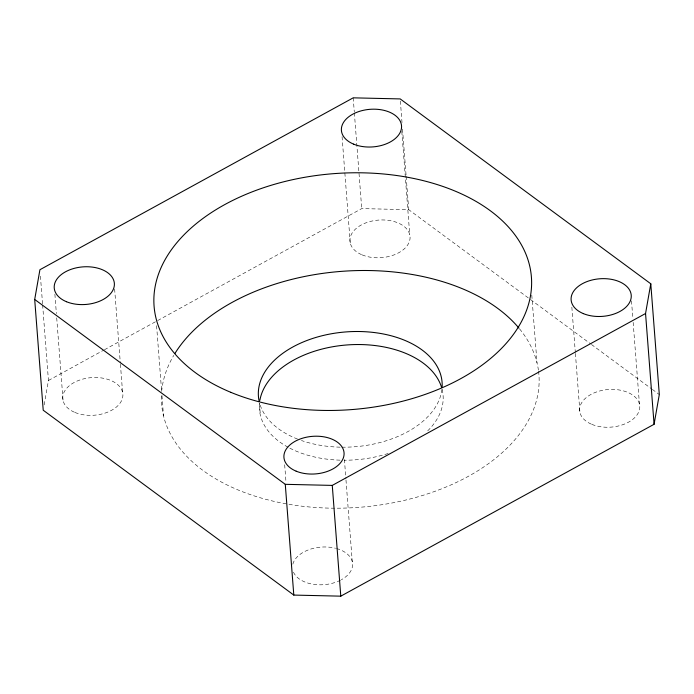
<?xml version="1.0" encoding="UTF-8"?>
<svg xmlns="http://www.w3.org/2000/svg" width="694" height="694" viewBox="0 0 694 694"><rect width="100%" height="100%" fill="white"/><g stroke="black" fill="none" stroke-linecap="round" stroke-linejoin="round"><path stroke-width="0.52" stroke-dasharray="3.47 2.6" d="M44.156 404.906L48.45 380.486L42.655 305.213M48.45 380.486L103.51 350.27M104.456 349.75L361.73 208.599L408.723 209.675L529.661 298.906M530.528 299.548L590.568 343.834M591.435 344.476L651.466 388.77M652.343 389.412L659.3 394.548M631.497 300.866L632.824 318.069M633.154 322.372L639.443 404.099M571.847 307.182L575.317 352.344M575.404 353.42L579.95 412.557M531.786 295.123L536.991 362.78M400.369 101.072L402.017 122.578M402.511 129.032L406.077 175.27M406.155 176.345L408.723 209.675M401.8 131.409L409.746 234.633M353.211 97.837L354.287 111.821M354.365 112.896L361.73 208.599M342.064 136.64L350.253 243.1M344.406 459.506L345.898 478.86M345.976 479.936L352.266 561.654M284.67 464.746L285.989 481.948M259.452 403.283L260.371 415.307M156.584 325.703L161.624 391.216M161.954 395.511L163.524 415.914M114.623 288.964L120.331 363.162M120.418 364.237L122.569 392.197M54.887 294.204L56.379 313.558M56.708 317.861L63.076 400.664M40.426 276.177L42.577 304.137M336.538 548.529A30.146 18.842 -4.4 0 1 341.318 579.75M340.433 580.227A30.146 18.842 -4.4 0 1 293.05 571.075M292.833 564.213A30.146 18.842 -4.4 0 1 335.532 548.26M442.147 389.447A92.102 57.585 -4.4 0 1 426.133 432.353M388.146 453.494A92.102 57.585 -4.4 0 1 344.207 460.226M340.025 460.157A92.102 57.585 -4.4 0 1 288.964 447.717M288.036 447.214A92.102 57.585 -4.4 0 1 259.469 403.5M538.553 371.177A189.228 118.31 -4.4 0 1 335.757 508.199M334.69 508.199A189.228 118.31 -4.4 0 1 161.416 395.727M161.676 391.425A189.228 118.31 -4.4 0 1 173.76 355.38M519.615 328.939A189.228 118.31 -4.4 0 1 538.405 370.119M441.948 389.308A92.102 57.585 -4.4 0 1 341.127 447.179M340.095 447.162A92.102 57.585 -4.4 0 1 301.439 440.517M297.622 439.102A92.102 57.585 -4.4 0 1 259.625 403.249M74.995 412.47A30.146 18.842 -4.4 0 0 122.725 397.115A30.146 18.842 -4.4 0 0 80.756 379.696A30.146 18.842 -4.4 0 0 74.995 412.47M591.869 424.372A30.146 18.842 -4.4 0 0 639.599 409.018A30.146 18.842 -4.4 0 0 597.629 391.598A30.146 18.842 -4.4 0 0 591.869 424.372M362.173 254.906A30.146 18.842 -4.4 0 0 409.902 239.551A30.146 18.842 -4.4 0 0 367.933 222.141A30.146 18.842 -4.4 0 0 362.173 254.906"/><path stroke-width="1.04" d="M34.7 299.452L39.922 269.723L353.211 97.837L400.195 98.921L650.781 283.785L659.3 394.548L654.078 424.277L340.789 596.163L293.805 595.079L43.219 410.215L34.7 299.452L285.277 484.325L332.27 485.401L645.55 313.514L650.781 283.785M645.55 313.514L654.078 424.277M332.27 485.401L340.789 596.163M285.277 484.325L293.805 595.079M259.886 400.273A92.102 57.585 -4.4 0 1 347.815 344.892A92.102 57.585 -4.4 0 1 441.618 387.504M174.845 353.593A189.228 118.31 -4.4 0 1 342.09 271.319A189.228 118.31 -4.4 0 1 518.965 328.158M259.131 401.227A92.102 57.585 -4.4 0 1 345.838 331.932A92.102 57.585 -4.4 0 1 442.13 387.139M66.468 301.717A30.146 18.842 -4.4 0 0 114.206 286.362A30.146 18.842 -4.4 0 0 72.228 268.942A30.146 18.842 -4.4 0 0 66.468 301.717M296.164 471.174A30.146 18.842 -4.4 0 0 343.903 455.819A30.146 18.842 -4.4 0 0 301.925 438.4A30.146 18.842 -4.4 0 0 296.164 471.174M583.342 313.61A30.146 18.842 -4.4 0 0 631.08 298.264A30.146 18.842 -4.4 0 0 589.102 280.844A30.146 18.842 -4.4 0 0 583.342 313.61M353.645 144.152A30.146 18.842 -4.4 0 0 401.384 128.798A30.146 18.842 -4.4 0 0 359.405 111.378A30.146 18.842 -4.4 0 0 353.645 144.152M230.798 392.318A189.228 118.31 -4.4 0 0 530.468 295.948A189.228 118.31 -4.4 0 0 266.956 186.599A189.228 118.31 -4.4 0 0 230.798 392.318"/></g></svg>
